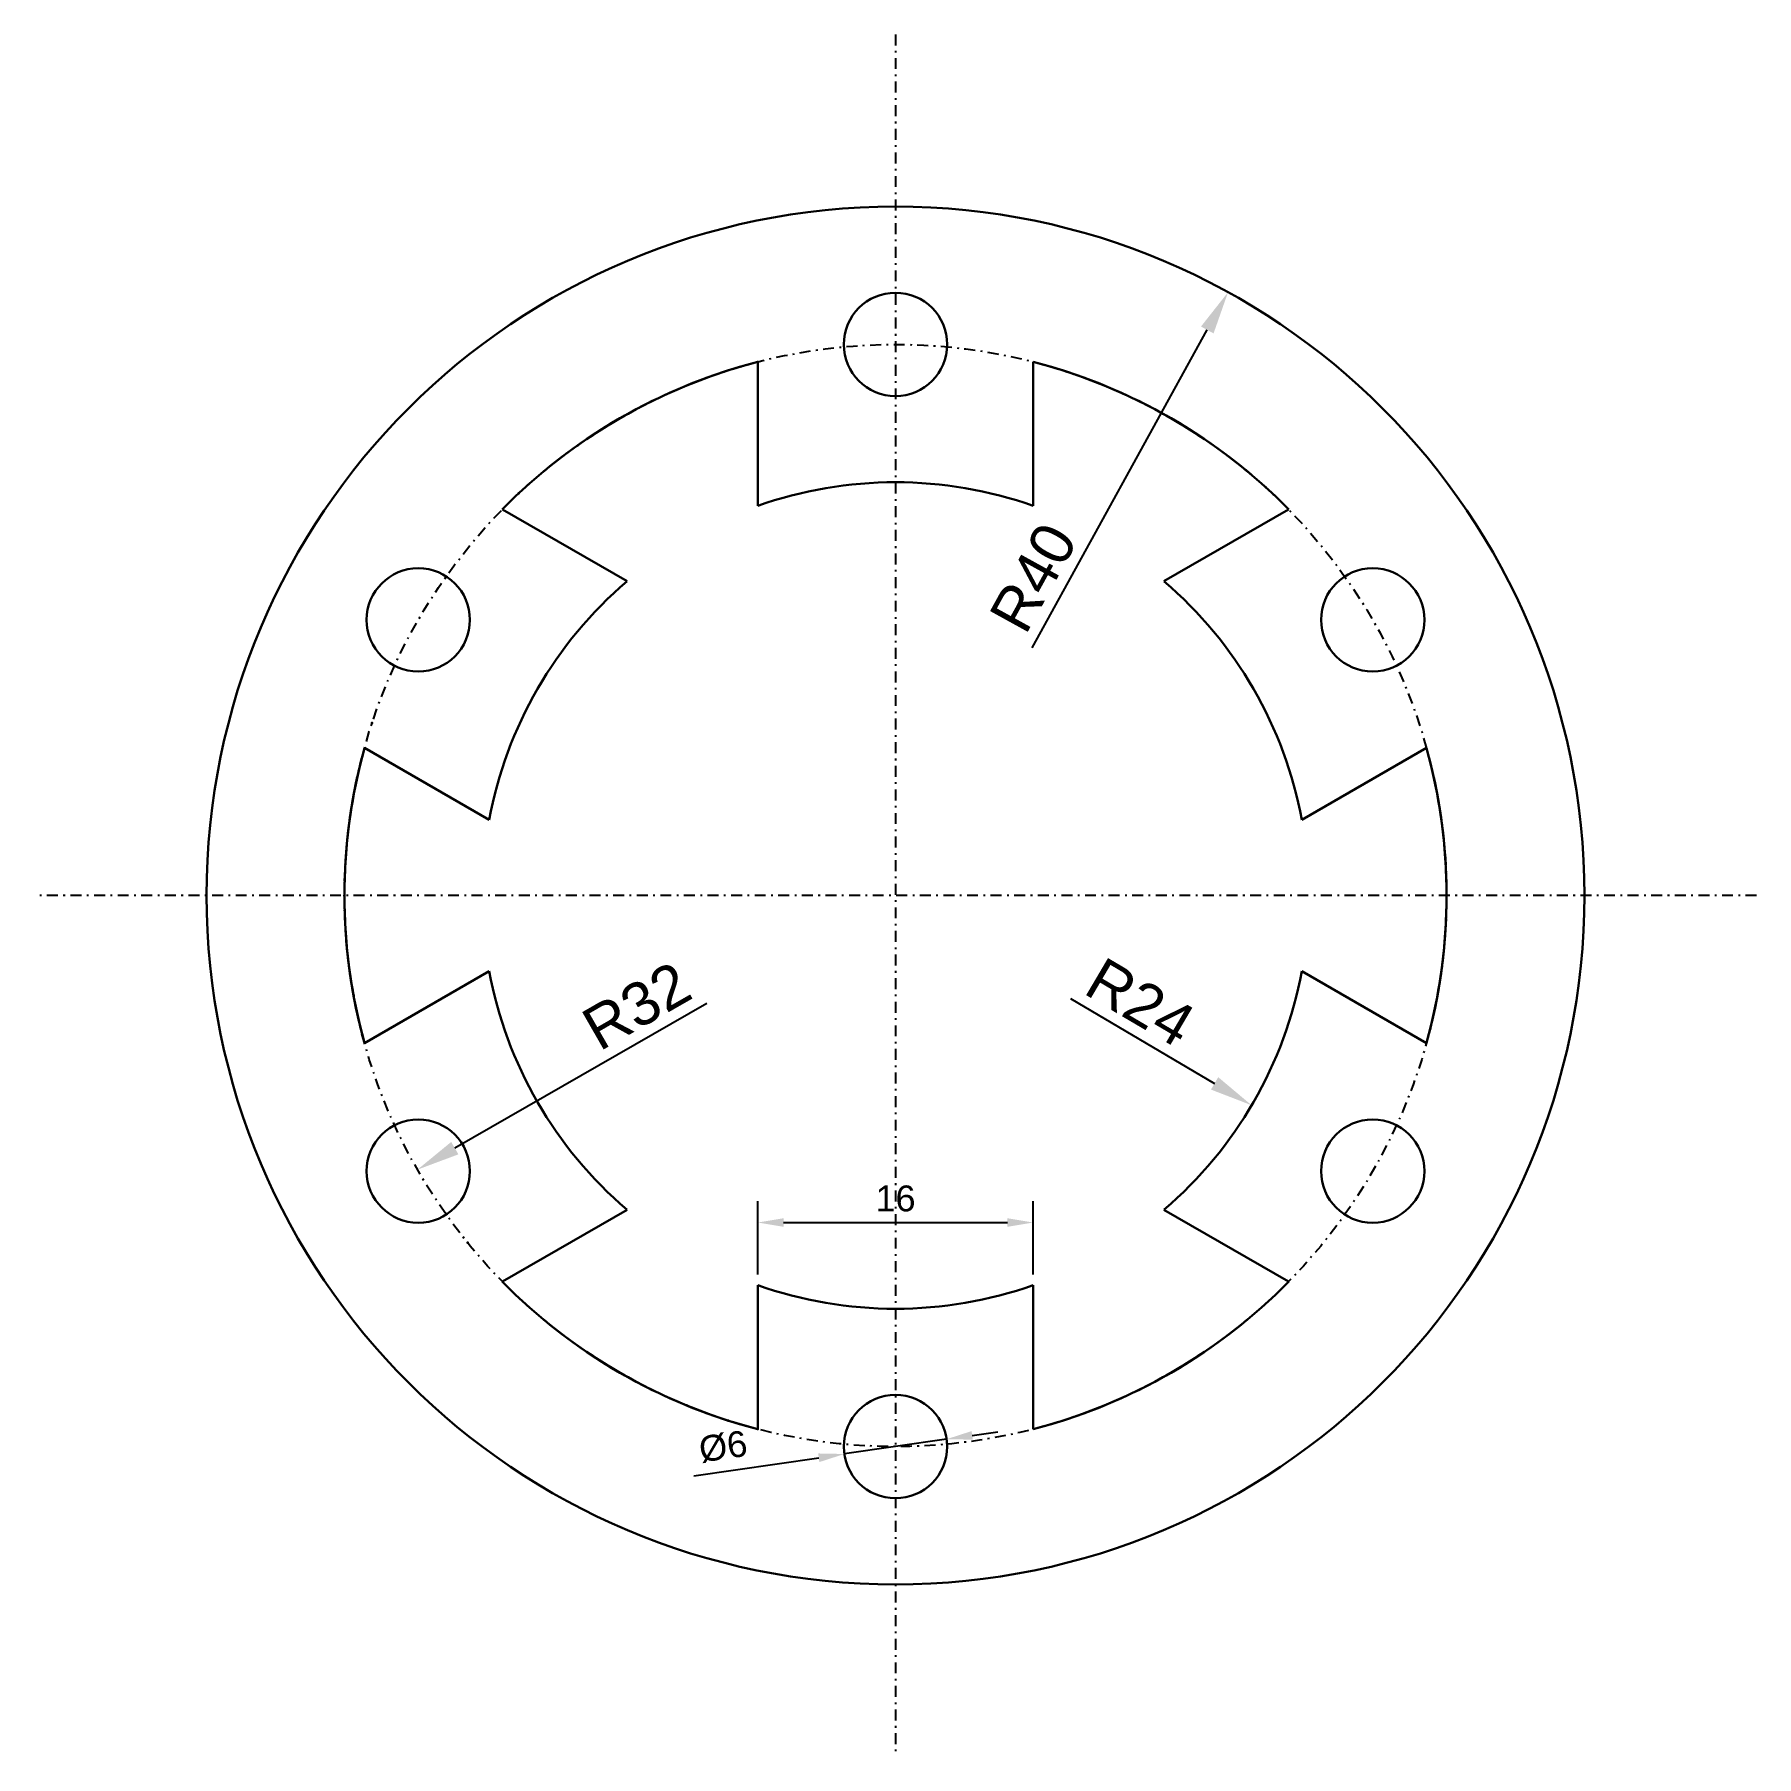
# Model space of a CAD drawing. Header units: millimetres. Extents: x -50 to 50, y -50 to 50.
import ezdxf

# ---------------------------------------------------------------- set-up
doc = ezdxf.new("R2010")
doc.units = ezdxf.units.MM
doc.header["$LTSCALE"] = 0.05
doc.linetypes.add('DASHDOT', pattern=[25.4, 12.7, -6.35, 0, -6.35])
doc.layers.add('Axe', color=1, linetype='DASHDOT')
doc.layers.add('Cote', color=7, linetype='Continuous')
doc.layers.add('Groase', color=4, linetype='Continuous', lineweight=30)
doc.styles.get("Standard").update_dxf_attribs({"font": 'Arial.ttf'})
doc.dimstyles.new('ISO-15-FI', dxfattribs={"dimtxt": 1.5, "dimasz": 1.5, "dimexe": 1.25, "dimexo": 0.625, "dimtad": 1, "dimtxsty": 'Standard', "dimcen": 1.5, "dimadec": 0, "dimazin": 0, "dimtfac": 1, "dimtmove": 0, "dimatfit": 3, "dimfxl": 1, "dimarcsym": 0})
doc.dimstyles.new('ISO-25', dxfattribs={"dimtxt": 2.5, "dimasz": 2.5, "dimexe": 1.25, "dimexo": 0.625, "dimtad": 1, "dimtxsty": 'Standard', "dimcen": 2.5, "dimadec": 0, "dimazin": 0, "dimtfac": 1, "dimtmove": 0, "dimatfit": 3, "dimfxl": 1, "dimarcsym": 0})

# ---------------------------------------------------------------- blocks, each defined once
blk = doc.blocks.new('*U3')
at = {"layer": 'Groase'}
for p, q in [((-8, 2.17), (-8, -6.19)), ((8, 2.17), (8, -6.19))]:
    blk.add_line(p, q, dxfattribs=at)
blk.add_circle((0, 3.19), 3, dxfattribs=at)
blk = doc.blocks.new('*U4')
at = {"layer": 'Groase', "color": 0, "linetype": 'ByBlock', "lineweight": -2, "transparency": 16777216}
blk.add_blockref('*U3', (0, 28.81), dxfattribs=at)
for p, rotation in [((-24.95, 14.41), 59.99999999999999), ((24.95, 14.41), 300.0000000000001), ((-24.95, -14.41), 120), ((24.95, -14.41), 240), ((0, -28.81), 180)]:
    blk.add_blockref('*U3', p, dxfattribs=dict(at, rotation=rotation))
blk = doc.blocks.new('*D5')
at = {"layer": 'Cote', "color": 0, "lineweight": -2, "transparency": 16777216}
for p, q in [((2.97, -31.57), (-2.97, -32.43)), ((4.45, -31.35), (5.94, -31.14)), ((-11.71, -33.7), (-4.45, -32.65))]:
    blk.add_line(p, q, dxfattribs=at)
at = {"layer": 'Cote', "color": 0, "transparency": 16777216}
for points in [[(4.42, -31.1), (4.49, -31.6), (2.97, -31.57)], [(-4.49, -32.4), (-4.42, -32.9), (-2.97, -32.43)]]:
    blk.add_solid(points, dxfattribs=at)
at = {"layer": 'Defpoints', "color": 0, "transparency": 16777216}
for p in [(2.97, -31.57), (-2.97, -32.43)]:
    blk.add_point(p, dxfattribs=at)
at = {"layer": 'Cote', "color": 0, "transparency": 16777216, "insert": (-10.01, -32.01), "char_height": 1.5, "attachment_point": 5, "rotation": 8.2786}
blk.add_mtext('%%c6', dxfattribs=at)
blk = doc.blocks.new('*D6')
at = {"layer": 'Cote', "color": 0, "lineweight": -2, "transparency": 16777216}
for p, q in [((-8, -22), (-8, -17.74)), ((8, -22), (8, -17.74)), ((-6.5, -18.99), (6.5, -18.99))]:
    blk.add_line(p, q, dxfattribs=at)
at = {"layer": 'Cote', "color": 0, "transparency": 16777216}
for points in [[(-6.5, -18.74), (-6.5, -19.24), (-8, -18.99)], [(6.5, -18.74), (6.5, -19.24), (8, -18.99)]]:
    blk.add_solid(points, dxfattribs=at)
at = {"layer": 'Defpoints', "color": 0, "transparency": 16777216}
for p in [(8, -18.99), (-8, -22.63), (8, -22.63)]:
    blk.add_point(p, dxfattribs=at)
at = {"layer": 'Cote', "color": 0, "transparency": 16777216, "insert": (0, -17.6), "char_height": 1.5, "attachment_point": 5}
blk.add_mtext('16', dxfattribs=at)
blk = doc.blocks.new('*D7')
at = {"layer": 'Cote', "color": 0, "lineweight": -2, "transparency": 16777216}
blk.add_line((10.16, -5.98), (18.53, -10.91), dxfattribs=at)
at = {"layer": 'Cote', "color": 0, "transparency": 16777216}
blk.add_solid([(18.74, -10.55), (18.32, -11.27), (20.68, -12.18)], dxfattribs=at)
at = {"layer": 'Defpoints', "color": 0, "transparency": 16777216}
for p in [(0, 0), (20.68, -12.18)]:
    blk.add_point(p, dxfattribs=at)
at = {"layer": 'Cote', "color": 0, "transparency": 16777216, "insert": (14.22, -6.19), "char_height": 2.5, "attachment_point": 5, "rotation": 329.509}
blk.add_mtext('R24', dxfattribs=at)
blk = doc.blocks.new('*D8')
at = {"layer": 'Cote', "color": 0, "lineweight": -2, "transparency": 16777216}
blk.add_line((7.93, 14.39), (18.1, 32.84), dxfattribs=at)
at = {"layer": 'Cote', "color": 0, "transparency": 16777216}
blk.add_solid([(17.74, 33.04), (18.47, 32.64), (19.31, 35.03)], dxfattribs=at)
at = {"layer": 'Defpoints', "color": 0, "transparency": 16777216}
for p in [(19.31, 35.03), (0, 0)]:
    blk.add_point(p, dxfattribs=at)
at = {"layer": 'Cote', "color": 0, "transparency": 16777216, "insert": (8.01, 18.46), "char_height": 2.5, "attachment_point": 5, "rotation": 61.1324}
blk.add_mtext('R40', dxfattribs=at)
blk = doc.blocks.new('*D9')
at = {"layer": 'Cote', "color": 0, "lineweight": -2, "transparency": 16777216}
blk.add_line((-10.96, -6.28), (-25.59, -14.67), dxfattribs=at)
at = {"layer": 'Cote', "color": 0, "transparency": 16777216}
blk.add_solid([(-25.8, -14.31), (-25.38, -15.03), (-27.76, -15.92)], dxfattribs=at)
at = {"layer": 'Defpoints', "color": 0, "transparency": 16777216}
for p in [(0, 0), (-27.76, -15.92)]:
    blk.add_point(p, dxfattribs=at)
at = {"layer": 'Cote', "color": 0, "transparency": 16777216, "insert": (-15.03, -6.42), "char_height": 2.5, "attachment_point": 5, "rotation": 29.8273}
blk.add_mtext('R32', dxfattribs=at)

msp = doc.modelspace()

# ---------------------------------------------------------------- linework, layer by layer
at = {"layer": 'Axe'}
for p, q in [((0, 50), (0, -50)), ((50, 0), (-50, 0))]:
    msp.add_line(p, q, dxfattribs=at)
msp.add_circle((0, 0), 32, dxfattribs=at)
at = {"layer": 'Groase'}
for p, q in [((-8, -22.627), (-8, -30.984)), ((8, -22.627), (8, -30.984))]:
    msp.add_line(p, q, dxfattribs=at)
for centre, radius in [((0, 0), 40), ((0, -32), 3)]:
    msp.add_circle(centre, radius, dxfattribs=at)
for radius, start, end in [(32, 104.47751, 135.52249), (32, 104.47751, 129.62655), (32, 104.47751, 129.62655), (32, 50.37345, 75.52249), (32, 44.47751, 75.52249), (32, 44.47751, 75.52249), (24, 70.52878, 109.47122), (24, 130.52878, 169.47122), (24, 10.52878, 49.47122), (32, 164.47751, 195.52249), (32, 164.47751, 195.52249), (32, 344.47751, 15.52249), (32, 344.47751, 15.52249), (32, 345.52249, 14.47751), (32, 165.52249, 194.47751), (24, 190.52878, 229.47122), (24, 310.52878, 349.47122), (32, 224.47751, 255.52249), (32, 224.47751, 255.52249), (24, 250.52878, 289.47122), (32, 284.47751, 315.52249), (32, 284.47751, 315.52249), (32, 230.37345, 255.52249), (32, 284.47751, 309.62655)]:
    msp.add_arc((0, 0), radius, start, end, dxfattribs=at)
for p in [(-8, 30.984), (-8, 30.984), (-21.875, 23.355), (-21.875, 23.355), (-21.875, 23.355), (-21.875, 23.355), (-30.394, 10.009), (-30.394, 10.009), (-30.394, 10.009), (-30.394, 10.009), (-32, 0), (-32, 0), (-31.472, -5.788), (-31.472, -5.788), (-31.472, -5.788), (-31.472, -5.788), (-24.844, -20.168), (-24.844, -20.168), (-24.844, -20.168), (-24.844, -20.168), (-12.134, -29.61), (-12.134, -29.61), (-12.134, -29.61), (-12.134, -29.61), (-9.705, -30.493), (-8, -30.984)]:
    msp.add_point(p, dxfattribs=at)

# ---------------------------------------------------------------- block references
msp.add_blockref('*U4', (0, 0), dxfattribs=at)

# ---------------------------------------------------------------- dimensions: what is measured, and where the dimension line sits
at = {"layer": 'Cote'}
for mpoint, picture, middle in [((19.311, 35.03), '*D8', (9.672, 17.545)), ((-27.761, -15.916), '*D9', (-14.081, -8.073)), ((20.681, -12.178), '*D7', (13.264, -7.811))]:
    dim = msp.add_radius_dim(center=(0, 0), mpoint=mpoint, dimstyle='ISO-25', dxfattribs=at)
    dim.commit()
    dim.dimension.update_dxf_attribs({"geometry": picture, "text_midpoint": middle, "dimtype": 164})
dim = msp.add_linear_dim(base=(8, -18.994), p1=(-8, -22.627), p2=(8, -22.627), text='16', dimstyle='ISO-15-FI', override={"dimpost": '%%c<>'}, dxfattribs=at)
dim.commit()
dim.dimension.update_dxf_attribs({"geometry": '*D6', "text_midpoint": (0, -17.603)})
dim = msp.add_diameter_dim_2p(p1=(2.969, -31.568), p2=(-2.969, -32.432), dimstyle='ISO-15-FI', override={"dimpost": '%%c<>'}, dxfattribs=at)
dim.commit()
dim.dimension.update_dxf_attribs({"geometry": '*D5', "text_midpoint": (-9.802, -33.426), "dimtype": 163})

doc.saveas('drawing.dxf')
